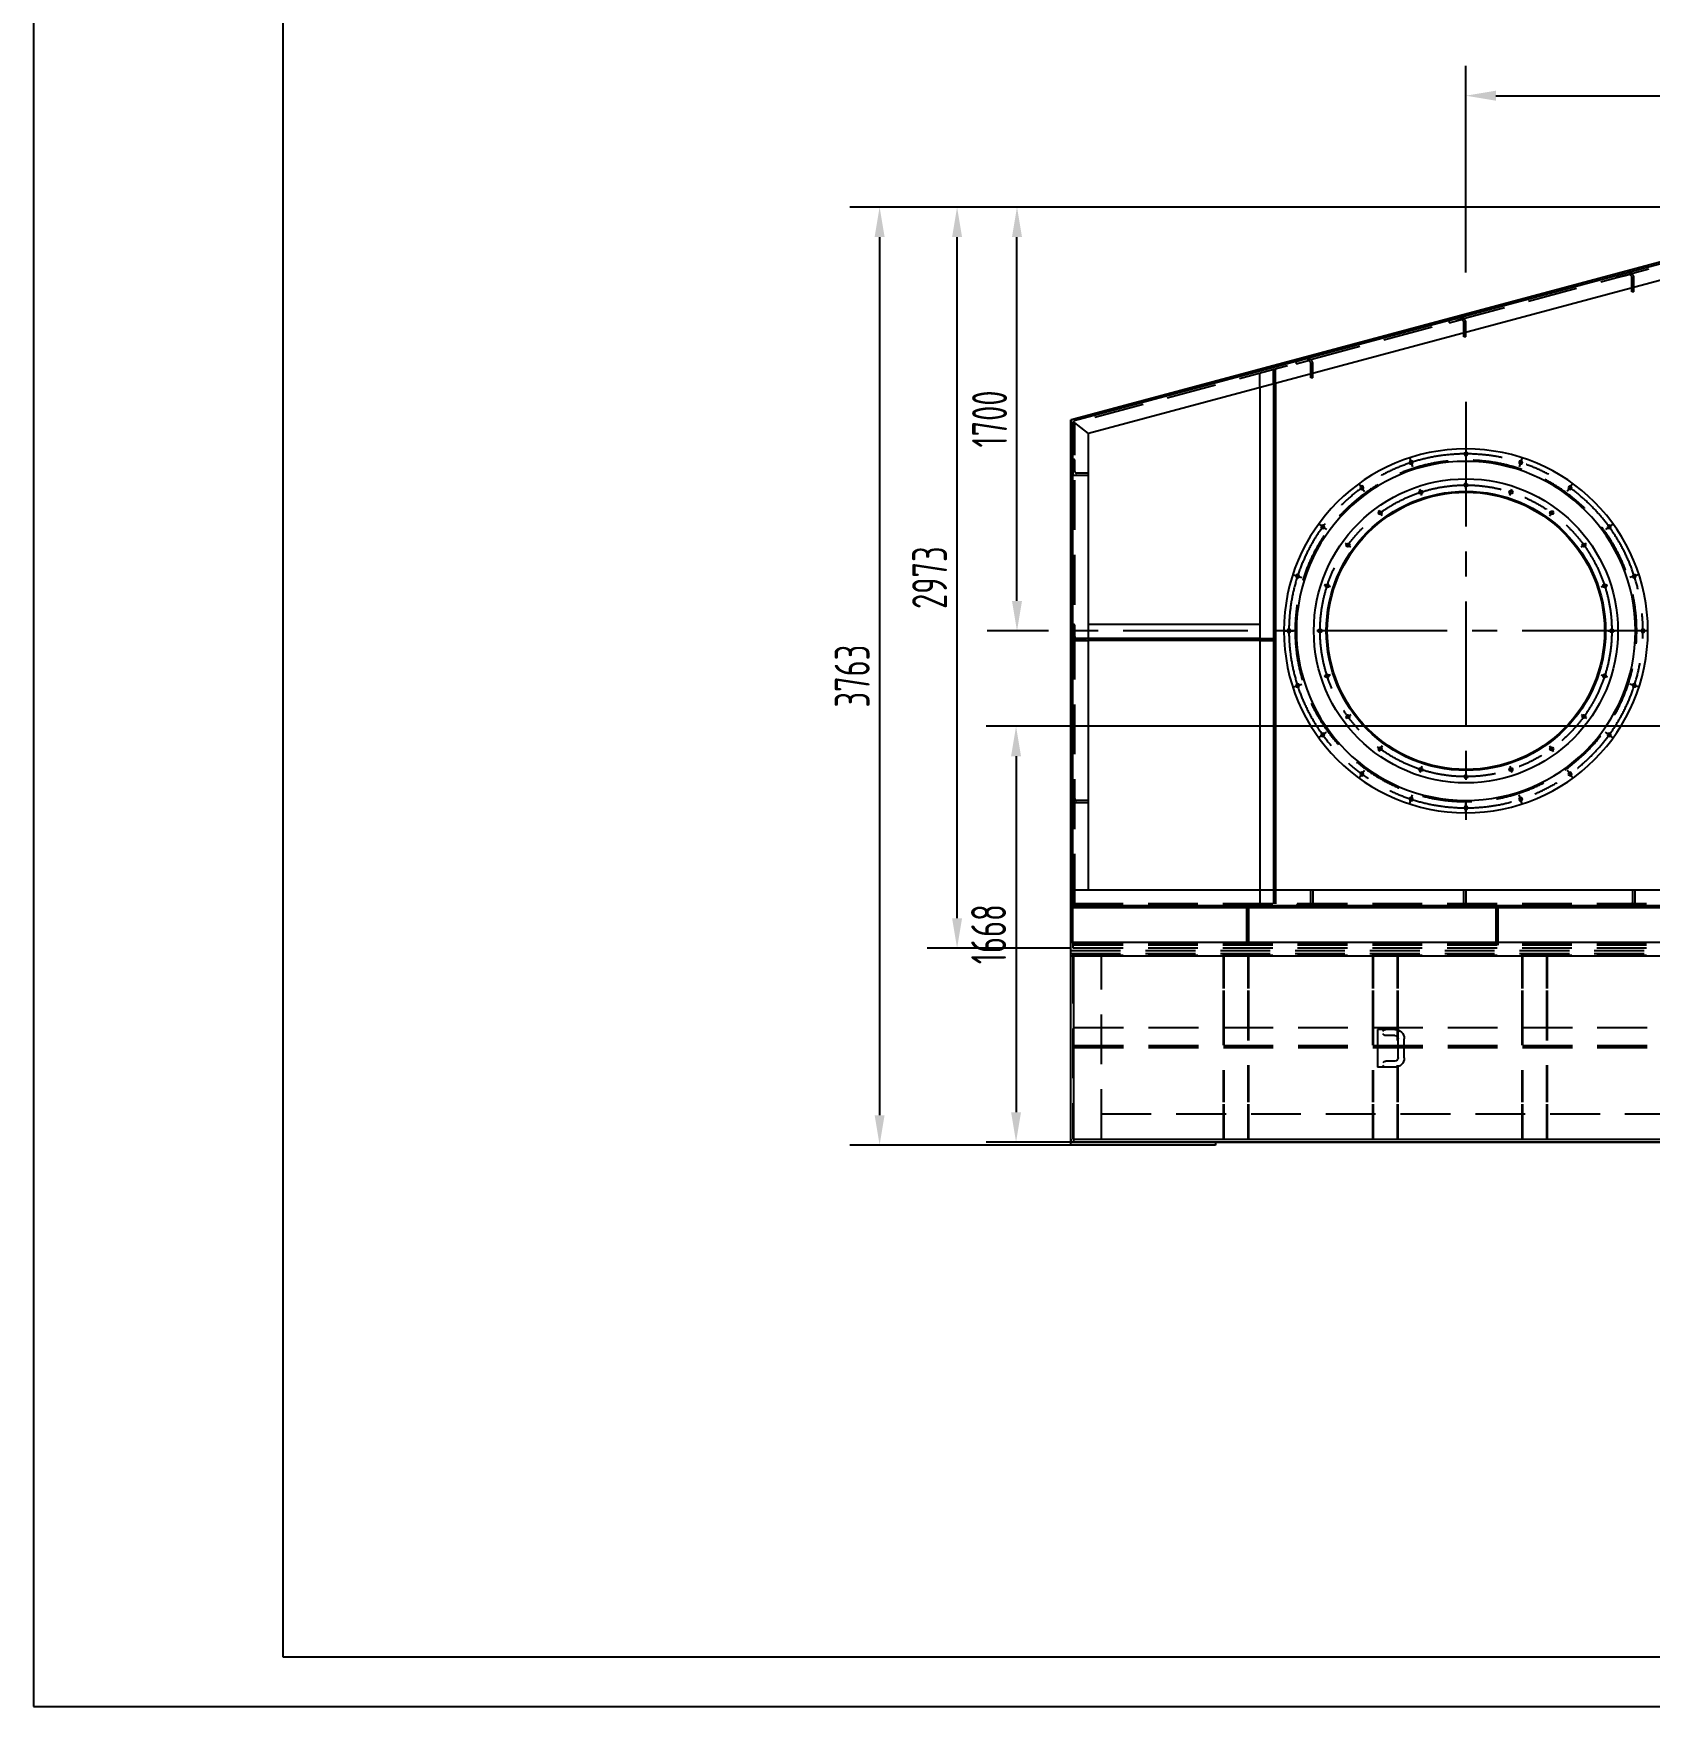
# Model space of a CAD drawing. Header units: millimetres. Extents: x 0 to 16800, y 0 to 11880.
# Drawn here: x 0 to 6482, y 0 to 6712 of the extents above; entities that cross this region are included whole.
import ezdxf

# ---------------------------------------------------------------- set-up
doc = ezdxf.new("R2010")
doc.units = ezdxf.units.MM
doc.header["$LTSCALE"] = 400
doc.header["$MEASUREMENT"] = 0
doc.linetypes.add('F', pattern=[0.75, 0.5, -0.25])
doc.linetypes.add('G', pattern=[2, 1.25, -0.25, 0.25, -0.25])
for name, color, linetype in [('01', 7, 'Continuous'), ('02', 1, 'Continuous'), ('04', 2, 'F'), ('05', 4, 'G'), ('08', 1, 'Continuous')]:
    doc.layers.add(name, color=color, linetype=linetype)
doc.styles.get("Standard").update_dxf_attribs({"font": 'isocp', "width": 0.707, "bigfont": 'intecad.shx'})
doc.dimstyles.new('INTE', dxfattribs={"dimscale": 40, "dimtxt": 3.5, "dimasz": 3, "dimexe": 3, "dimexo": 0, "dimgap": 1, "dimtad": 1, "dimdsep": 46, "dimtxsty": 'Standard', "dimcen": 0, "dimclrd": 1, "dimclre": 1, "dimclrt": 3, "dimaunit": 1, "dimadec": 1, "dimazin": 0, "dimtfac": 1, "dimtmove": 0, "dimatfit": 0, "dimfxl": 0, "dimarcsym": 0})

# ---------------------------------------------------------------- blocks, each defined once
blk = doc.blocks.new('rerwe')
at = {"layer": '01', "color": 7, "linetype": 'Continuous'}
for centre, radius in [((27128.5, -16829.9), 730), ((27128.5, -16829.9), 680), ((26909.1, -16154.6), 7), ((27128.5, -16119.9), 7), ((27347.9, -16154.6), 7), ((26711.2, -16255.5), 7), ((27545.8, -16255.5), 7), ((26554.1, -16412.5), 7), ((27702.9, -16412.5), 7), ((26453.3, -16610.5), 7), ((27803.8, -16610.5), 7), ((26418.5, -16829.9), 7), ((27838.5, -16829.9), 7), ((26453.3, -17049.3), 7), ((27803.8, -17049.3), 7), ((26554.1, -17247.2), 7), ((27702.9, -17247.2), 7), ((26711.2, -17404.3), 7), ((27545.8, -17404.3), 7), ((26909.1, -17505.1), 7), ((27347.9, -17505.1), 7), ((27128.5, -17539.9), 7)]:
    blk.add_circle(centre, radius, dxfattribs=at)
at = {"layer": '04', "color": 2, "linetype": 'F'}
blk.add_circle((27128.5, -16829.9), 685, dxfattribs=at)
at = {"layer": '05'}
for p, q in [((27128.5, -16099.2), (27128.5, -16138.3)), ((26902.7, -16135), (26914.8, -16172.2)), ((27354.3, -16135), (27342.2, -16172.2)), ((26699, -16238.8), (26722, -16270.4)), ((27558, -16238.8), (27535, -16270.4)), ((26537.4, -16400.4), (26569, -16423.4)), ((27719.6, -16400.4), (27688, -16423.4)), ((26433.6, -16604.1), (26470.8, -16616.2)), ((27823.4, -16604.1), (27786.2, -16616.2)), ((26397.9, -16829.9), (26437, -16829.9)), ((27859.2, -16829.9), (27820.1, -16829.9)), ((26433.6, -17055.7), (26470.8, -17043.6)), ((27823.4, -17055.7), (27786.2, -17043.6)), ((26537.4, -17259.3), (26569, -17236.4)), ((27719.6, -17259.3), (27688, -17236.4)), ((26699, -17421), (26722, -17389.4)), ((27558, -17421), (27535, -17389.4)), ((26902.7, -17524.8), (26914.8, -17487.6)), ((27354.3, -17524.8), (27342.2, -17487.6)), ((27128.5, -17560.5), (27128.5, -17521.4))]:
    blk.add_line(p, q, dxfattribs=at)
at = {"layer": '05', "color": 4, "linetype": 'G'}
blk.add_circle((27128.5, -16829.9), 710, dxfattribs=at)
blk = doc.blocks.new('*D128')
at = {"layer": '08', "color": 1, "lineweight": -2}
for p, q in [((7420.9, 6015.5), (3584.7, 6015.5)), ((3704.7, 3162.5), (3704.7, 5895.5)), ((4160.8, 3042.5), (3584.7, 3042.5))]:
    blk.add_line(p, q, dxfattribs=at)
at = {"layer": '08', "color": 1}
for points in [[(3684.7, 5895.5), (3724.7, 5895.5), (3704.7, 6015.5)], [(3684.7, 3162.5), (3724.7, 3162.5), (3704.7, 3042.5)]]:
    blk.add_solid(points, dxfattribs=at)
at = {"layer": 'DEFPOINTS', "color": 0}
for p in [(3704.7, 6015.5), (7420.9, 6015.5), (4160.8, 3042.5)]:
    blk.add_point(p, dxfattribs=at)
at = {"layer": '08', "color": 3, "insert": (3594.6, 4529), "char_height": 140, "attachment_point": 5, "rotation": 90}
blk.add_mtext('2973', dxfattribs=at)
blk = doc.blocks.new('*D129')
at = {"layer": '08', "color": 1, "lineweight": -2}
for p, q in [((4968.9, 6015.5), (3274, 6015.5)), ((3394, 5895.5), (3394, 2372.5)), ((4166.3, 2252.5), (3274, 2252.5))]:
    blk.add_line(p, q, dxfattribs=at)
at = {"layer": '08', "color": 1}
for points in [[(3374, 5895.5), (3414, 5895.5), (3394, 6015.5)], [(3374, 2372.5), (3414, 2372.5), (3394, 2252.5)]]:
    blk.add_solid(points, dxfattribs=at)
at = {"layer": 'DEFPOINTS', "color": 0}
for p in [(4968.9, 6015.5), (3394, 2252.5), (4166.3, 2252.5)]:
    blk.add_point(p, dxfattribs=at)
at = {"layer": '08', "color": 3, "insert": (3284, 4134), "char_height": 140, "attachment_point": 5, "rotation": 90}
blk.add_mtext('3763', dxfattribs=at)
blk = doc.blocks.new('*D130')
at = {"layer": '08', "color": 1, "lineweight": -2}
for p, q in [((6794.2, 6015.5), (3825.1, 6015.5)), ((3945.1, 4435.5), (3945.1, 5895.5)), ((4059.6, 4315.5), (3825.1, 4315.5))]:
    blk.add_line(p, q, dxfattribs=at)
at = {"layer": '08', "color": 1}
for points in [[(3925.1, 5895.5), (3965.1, 5895.5), (3945.1, 6015.5)], [(3925.1, 4435.5), (3965.1, 4435.5), (3945.1, 4315.5)]]:
    blk.add_solid(points, dxfattribs=at)
at = {"layer": 'DEFPOINTS', "color": 0}
for p in [(3945.1, 6015.5), (6794.2, 6015.5), (4059.6, 4315.5)]:
    blk.add_point(p, dxfattribs=at)
at = {"layer": '08', "color": 3, "insert": (3835.1, 5165.5), "char_height": 140, "attachment_point": 5, "rotation": 90}
blk.add_mtext('1700', dxfattribs=at)
blk = doc.blocks.new('*U78', base_point=(-2082.8, -1033.8))
at = {"layer": '01', "color": 7, "linetype": 'Continuous'}
for p, q in [((-2190.8, -995.8), (-2190.8, -919.8)), ((-2082.8, -881.8), (-2082.8, -1033.8))]:
    blk.add_line(p, q, dxfattribs=at)
at = {"layer": '01'}
for p, q in [((-2165.8, -995.8), (-2165.8, -919.8)), ((-2152.8, -881.8), (-2082.8, -881.8)), ((-2152.8, -906.8), (-2116.4, -906.8)), ((-2152.8, -1008.8), (-2116.4, -1008.8)), ((-2152.8, -1033.8), (-2082.8, -1033.8))]:
    blk.add_line(p, q, dxfattribs=at)
for centre, radius, start, end in [((-2152.8, -919.8), 38, 90, 180), ((-2152.8, -919.8), 13, 90, 180), ((-2116.4, -894.3), 12.5, 24.95023, 90), ((-2116.4, -894.3), 12.5, 270, 336.60793), ((-2152.8, -995.8), 38, 180, 270), ((-2152.8, -995.8), 13, 180, 270), ((-2116.4, -1021.3), 12.5, 33.33572, 90), ((-2116.4, -1021.3), 12.5, 270, 334.80435)]:
    blk.add_arc(centre, radius, start, end, dxfattribs=at)
blk = doc.blocks.new('w')
for p, q in [((50971.7, -5385.2), (50971.7, -4629.2)), ((50983.7, -5397.2), (50983.7, -4617.2))]:
    blk.add_line(p, q)
at = {"layer": '01'}
for p, q in [((50860.9, -5373.2), (46273.7, -5373.2)), ((50860.9, -5385.2), (46273.7, -5385.2)), ((50860.9, -5385.2), (46273.7, -5385.2)), ((50403.7, -5397.2), (50972.7, -5397.2)), ((50975.7, -5373.2), (50860.9, -5373.2)), ((50983.7, -5385.2), (50860.9, -5385.2)), ((50972.7, -5397.2), (50983.7, -5397.2)), ((50983.7, -5373.2), (50983.7, -5385.2))]:
    blk.add_line(p, q, dxfattribs=at)
at = {"layer": '01', "color": 7, "linetype": 'Continuous'}
blk.add_line((50403.7, -5385.2), (50403.7, -5397.2), dxfattribs=at)
blk.add_line((50403.7, -5385.2), (50403.7, -5397.2), dxfattribs=at)
at = {"layer": '04', "color": 2, "linetype": 'F'}
for p, q in [((50983.7, -4617.2), (46273.7, -4617.2)), ((50983.7, -4617.2), (46273.7, -4617.2)), ((50983.7, -4629.2), (46273.7, -4629.2)), ((49072.3, -4629.2), (49072.3, -4769.2)), ((49075.3, -4629.2), (49075.3, -4769.2)), ((49171.1, -4629.2), (49171.1, -4769.2)), ((49174.1, -4629.2), (49174.1, -4769.2)), ((49671.4, -4629.2), (49671.4, -4769.2)), ((49674.4, -4629.2), (49674.4, -4769.2)), ((49770.3, -4629.2), (49770.3, -4769.2)), ((49773.3, -4629.2), (49773.3, -4769.2)), ((50270.6, -4629.2), (50270.6, -4769.2)), ((50273.6, -4629.2), (50273.6, -4769.2)), ((50369.5, -4629.2), (50369.5, -4769.2)), ((50372.5, -4629.2), (50372.5, -4769.2)), ((50860.7, -5373.2), (50860.7, -4629.2)), ((49072.3, -4777.2), (49072.3, -5225.2)), ((49075.3, -4777.2), (49075.3, -5225.2)), ((49171.1, -4777.2), (49171.1, -4796.2)), ((49171.1, -4796.2), (49171.1, -5225.2)), ((49174.1, -4777.2), (49174.1, -4796.2)), ((49174.1, -4796.2), (49174.1, -5225.2)), ((49671.4, -4777.2), (49671.4, -5225.2)), ((49674.4, -4777.2), (49674.4, -5225.2)), ((49770.3, -4777.2), (49770.3, -4796.2)), ((49770.3, -4796.2), (49770.3, -5225.2)), ((49773.3, -4777.2), (49773.3, -4796.2)), ((49773.3, -4796.2), (49773.3, -5225.2)), ((50270.6, -4777.2), (50270.6, -5225.2)), ((50273.6, -4777.2), (50273.6, -5225.2)), ((50369.5, -4777.2), (50369.5, -4796.2)), ((50369.5, -4796.2), (50369.5, -5225.2)), ((50372.5, -4777.2), (50372.5, -4796.2)), ((50372.5, -4796.2), (50372.5, -5225.2)), ((50971.7, -4925.2), (41575.7, -4925.2)), ((50971.7, -4997.2), (41575.7, -4997.2)), ((50971.7, -5005.2), (41575.7, -5005.2)), ((49072.3, -5233.2), (49072.3, -5373.2)), ((49075.3, -5233.2), (49075.3, -5373.2)), ((49171.1, -5233.2), (49171.1, -5373.2)), ((49174.1, -5233.2), (49174.1, -5373.2)), ((49671.4, -5233.2), (49671.4, -5373.2)), ((49674.4, -5233.2), (49674.4, -5373.2)), ((49770.3, -5233.2), (49770.3, -5373.2)), ((49773.3, -5233.2), (49773.3, -5373.2)), ((50270.6, -5233.2), (50270.6, -5373.2)), ((50273.6, -5233.2), (50273.6, -5373.2)), ((50369.5, -5233.2), (50369.5, -5373.2)), ((50372.5, -5233.2), (50372.5, -5373.2)), ((50860.7, -5271.2), (46273.7, -5271.2))]:
    blk.add_line(p, q, dxfattribs=at)
at = {"layer": '04'}
blk.add_line((50975.7, -4629.2), (50975.7, -5373.2), dxfattribs=at)
at = {"layer": '02'}
blk.add_blockref('*U78', (49753.7, -5085.2), dxfattribs=at)
blk = doc.blocks.new('*D133')
at = {"layer": '08', "color": 1, "lineweight": -2}
for p, q in [((5745.8, 5753.6), (5745.8, 6582.6)), ((11995.8, 5653.1), (11995.8, 6582.6)), ((5865.8, 6462.6), (11875.8, 6462.6))]:
    blk.add_line(p, q, dxfattribs=at)
at = {"layer": '08', "color": 1}
for points in [[(5865.8, 6482.6), (5865.8, 6442.6), (5745.8, 6462.6)], [(11875.8, 6482.6), (11875.8, 6442.6), (11995.8, 6462.6)]]:
    blk.add_solid(points, dxfattribs=at)
at = {"layer": 'DEFPOINTS', "color": 0}
for p in [(11995.8, 6462.6), (5745.8, 5753.6), (11995.8, 5653.1)]:
    blk.add_point(p, dxfattribs=at)
at = {"layer": '08', "color": 3, "insert": (8870.8, 6572.7), "char_height": 140, "attachment_point": 5}
blk.add_mtext('6250', dxfattribs=at)
blk = doc.blocks.new('*U145')
at = {"layer": '01'}
for points in [[(25, 292), (25, 5)], [(25, 5), (415, 5)]]:
    blk.add_lwpolyline(points, dxfattribs=at)
at = {"layer": '02'}
for points in [[(0, 297), (0, 0)], [(0, 0), (420, 0)]]:
    blk.add_lwpolyline(points, dxfattribs=at)
blk = doc.blocks.new('*D146')
at = {"layer": '08', "color": 1, "lineweight": -2}
for p, q in [((8662.7, 3932.6), (3821.3, 3932.6)), ((3941.3, 3812.6), (3941.3, 2384.5)), ((8540.4, 2264.5), (3821.3, 2264.5))]:
    blk.add_line(p, q, dxfattribs=at)
at = {"layer": '08', "color": 1}
for points in [[(3921.3, 3812.6), (3961.3, 3812.6), (3941.3, 3932.6)], [(3921.3, 2384.5), (3961.3, 2384.5), (3941.3, 2264.5)]]:
    blk.add_solid(points, dxfattribs=at)
at = {"layer": 'DEFPOINTS', "color": 0}
for p in [(8662.7, 3932.6), (3941.3, 2264.5), (8540.4, 2264.5)]:
    blk.add_point(p, dxfattribs=at)
at = {"layer": '08', "color": 3, "insert": (3831.3, 3098.6), "char_height": 140, "attachment_point": 5, "rotation": 90}
blk.add_mtext('1668', dxfattribs=at)

msp = doc.modelspace()

# ---------------------------------------------------------------- hatches: boundary and pattern name
at = {"layer": '02'}
h = msp.add_hatch(dxfattribs=at)
h.set_pattern_fill('LINE', color=256, scale=10, angle=60, style=0)
h.set_pattern_definition([(120, (35074.302, 6843.198), (27.496307, 15.875), [])])
h.paths.add_polyline_path([(4160.786, 5149.972, -0.33921773), (4172.631, 5165.424), (6575.382, 5808.945), (6577.451, 5801.217), (4174.962, 5157.766, 0.34820705), (4168.786, 5149.966), (4168.786, 3204.544), (4160.786, 3204.544)])
h = msp.add_hatch(dxfattribs=at)
h.set_pattern_fill('LINE', color=256, scale=5, angle=135, style=0)
h.set_pattern_definition([(45, (35074.302, 6843.198), (11.22532, -11.22532), [])])
h.paths.add_polyline_path([(4235.786, 3212.544), (8870.786, 3212.544), (8870.786, 3204.544), (4235.786, 3204.544)])
h.paths.add_polyline_path([(4168.786, 3212.544), (4235.786, 3212.544), (4235.786, 3204.544), (4168.786, 3204.544)])

# ---------------------------------------------------------------- linework, layer by layer
msp.add_line((7356.116, 5944.544), (4231.786, 5107.764))
at = {"layer": '01', "color": 7, "linetype": 'Continuous'}
for p, q in [((7346.773, 6015.544), (4172.631, 5165.424)), ((7346.773, 6007.262), (4174.485, 5157.638)), ((6419.786, 5675.962), (6411.786, 5675.962)), ((5745.786, 5495.162), (5737.786, 5495.162)), ((4973.786, 5306.492), (4973.786, 3275.544)), ((4981.786, 5308.635), (4981.786, 3275.544)), ((4981.786, 5308.635), (4981.786, 3540.544)), ((5131.786, 5330.716), (5123.786, 5330.716)), ((4160.786, 3032.544), (4160.786, 5149.972)), ((4168.786, 3064.826), (4168.786, 5149.972)), ((4231.786, 5107.764), (4170.439, 5154.843)), ((4231.786, 3275.544), (4231.786, 5107.764)), ((4918.786, 4340.544), (4231.786, 4340.544)), ((4918.786, 4285.544), (4231.786, 4285.544)), ((4918.786, 4277.544), (4231.786, 4277.544)), ((4918.786, 4285.544), (4973.786, 4285.544)), ((4918.786, 4277.544), (4973.786, 4277.544)), ((8870.786, 3064.826), (4160.786, 3064.826))]:
    msp.add_line(p, q, dxfattribs=at)
at = {"layer": '01'}
for p, q in [((6419.786, 5675.962), (6419.786, 5732.719)), ((6411.786, 5675.962), (6411.786, 5691.627)), ((6419.786, 5675.962), (6419.786, 5693.77)), ((5737.786, 5495.162), (5737.786, 5511.112)), ((5745.786, 5495.162), (5745.786, 5513.254)), ((5745.786, 5495.162), (5745.786, 5513.254)), ((5123.786, 5330.716), (5123.786, 5346.666)), ((5131.786, 5330.716), (5131.786, 5348.809)), ((5131.786, 5330.716), (5131.786, 5348.809)), ((4918.786, 5291.762), (4918.786, 3275.544)), ((8870.786, 3275.544), (4168.786, 3275.544)), ((8870.786, 3212.544), (4168.786, 3212.544)), ((8870.786, 3204.544), (4168.786, 3204.544)), ((8870.786, 3010.826), (4160.786, 3010.826)), ((13458.014, 2264.544), (4160.786, 2264.544)), ((4283.557, 2264.544), (8870.786, 2264.544)), ((4283.557, 2264.544), (8870.786, 2264.544))]:
    msp.add_line(p, q, dxfattribs=at)
at = {"layer": '01', "color": 7, "linetype": 'Continuous'}
for centre, radius in [((5745.786, 4315.544), 610), ((5745.786, 4900.544), 7), ((5745.786, 4315.544), 560), ((5745.786, 4315.544), 556), ((5565.011, 4871.912), 7), ((5926.561, 4871.912), 7), ((5401.931, 4788.819), 7), ((6089.64, 4788.819), 7), ((5272.511, 4659.399), 7), ((6219.061, 4659.399), 7), ((5189.418, 4496.319), 7), ((6302.154, 4496.319), 7), ((5160.786, 4315.544), 7), ((6330.786, 4315.544), 7), ((5189.418, 4134.769), 7), ((6302.154, 4134.769), 7), ((5272.511, 3971.69), 7), ((6219.061, 3971.69), 7), ((5401.931, 3842.269), 7), ((6089.64, 3842.269), 7), ((5565.011, 3759.176), 7), ((5926.561, 3759.176), 7), ((5745.786, 3730.544), 7)]:
    msp.add_circle(centre, radius, dxfattribs=at)
for centre, radius, start, end in [((4176.786, 5149.972), 16, 104.9952462, 180), ((4176.795, 5149.969), 8.009, 106.75856, 179.9777206)]:
    msp.add_arc(centre, radius, start, end, dxfattribs=at)
at = {"layer": '02', "color": 1, "linetype": 'Continuous'}
msp.add_line((4172.631, 5165.424), (4160.786, 5162.251), dxfattribs=at)
at = {"layer": '02'}
for p, q in [((4160.786, 5149.972), (4160.786, 5162.251)), ((4168.786, 3204.544), (4160.786, 3204.544))]:
    msp.add_line(p, q, dxfattribs=at)
at = {"layer": '04', "color": 2, "linetype": 'F'}
for p, q in [((7348.842, 5999.535), (4176.555, 5149.911)), ((6394.608, 5752.037), (6350.934, 5740.33)), ((6350.934, 5740.33), (6353.005, 5732.603)), ((6353.005, 5732.603), (6396.679, 5744.31)), ((6411.786, 5691.627), (6411.786, 5732.719)), ((6419.786, 5693.77), (6419.786, 5732.719)), ((6436.65, 5771.588), (6438.721, 5763.861)), ((5720.608, 5571.237), (5676.934, 5559.531)), ((5676.934, 5559.531), (5679.005, 5551.803)), ((5679.005, 5551.803), (5722.679, 5563.51)), ((5737.786, 5511.112), (5737.786, 5551.919)), ((5745.786, 5513.254), (5745.786, 5551.919)), ((5745.786, 5513.254), (5745.786, 5551.919)), ((5106.608, 5406.791), (5062.934, 5395.085)), ((5062.934, 5395.085), (5065.005, 5387.358)), ((5065.005, 5387.358), (5108.679, 5399.064)), ((5123.786, 5346.666), (5123.786, 5387.473)), ((5131.786, 5348.809), (5131.786, 5387.473)), ((5131.786, 5348.809), (5131.786, 5387.473)), ((4176.786, 3220.544), (4176.786, 5149.972)), ((4168.786, 5003.544), (4168.786, 4940.544)), ((4174.146, 5003.544), (4168.786, 5003.544)), ((4176.786, 4955.544), (4176.786, 5000.916)), ((4168.786, 4940.544), (4231.786, 4940.544)), ((4229.146, 4948.544), (4183.771, 4948.544)), ((4231.786, 4940.544), (4231.786, 4945.904)), ((4168.786, 4340.544), (4168.786, 4277.544)), ((4174.146, 4340.544), (4168.786, 4340.544)), ((4176.786, 4292.544), (4176.786, 4337.916)), ((4168.786, 4277.544), (4231.786, 4277.544)), ((4229.146, 4285.544), (4183.771, 4285.544)), ((4231.786, 4277.544), (4231.786, 4282.904)), ((4168.786, 3690.544), (4168.786, 3627.544)), ((4174.146, 3690.544), (4168.786, 3690.544)), ((4168.786, 3627.544), (4231.786, 3627.544)), ((4176.786, 3642.544), (4176.786, 3687.916)), ((4229.146, 3635.544), (4183.771, 3635.544)), ((4231.786, 3627.544), (4231.786, 3632.904)), ((5123.786, 3227.544), (5123.786, 3272.916)), ((5131.786, 3275.544), (5131.786, 3212.544)), ((5737.786, 3227.544), (5737.786, 3272.916)), ((5737.786, 3227.544), (5737.786, 3272.916)), ((5745.786, 3275.544), (5740.426, 3275.544)), ((5745.786, 3275.544), (5740.426, 3275.544)), ((5745.786, 3275.544), (5745.786, 3212.544)), ((5745.786, 3275.544), (5745.786, 3212.544)), ((6414.786, 3227.544), (6414.786, 3272.916)), ((6414.786, 3227.544), (6414.786, 3272.916)), ((6422.786, 3275.544), (6417.426, 3275.544)), ((6422.786, 3275.544), (6417.426, 3275.544)), ((6422.786, 3275.544), (6422.786, 3212.544)), ((6422.786, 3275.544), (6422.786, 3212.544)), ((8870.786, 3220.544), (4168.786, 3220.544)), ((4866.786, 3064.826), (4866.786, 3204.544)), ((4874.786, 3064.826), (4874.786, 3204.544)), ((5068.786, 3212.544), (5068.786, 3217.904)), ((5131.786, 3212.544), (5068.786, 3212.544)), ((5071.426, 3220.544), (5116.801, 3220.544)), ((5682.786, 3212.544), (5682.786, 3217.904)), ((5682.786, 3212.544), (5682.786, 3217.904)), ((5745.786, 3212.544), (5682.786, 3212.544)), ((5745.786, 3212.544), (5682.786, 3212.544)), ((5685.426, 3220.544), (5730.801, 3220.544)), ((5685.426, 3220.544), (5730.801, 3220.544)), ((5866.786, 3064.826), (5866.786, 3204.544)), ((5874.786, 3064.826), (5874.786, 3204.544)), ((6359.786, 3212.544), (6359.786, 3217.904)), ((6359.786, 3212.544), (6359.786, 3217.904)), ((6422.786, 3212.544), (6359.786, 3212.544)), ((6422.786, 3212.544), (6359.786, 3212.544)), ((6362.426, 3220.544), (6407.801, 3220.544)), ((6362.426, 3220.544), (6407.801, 3220.544)), ((8870.786, 3062.826), (4160.786, 3062.826)), ((8870.786, 3054.544), (4160.786, 3054.544)), ((8870.786, 3042.544), (4160.786, 3042.544)), ((4866.786, 3054.544), (4866.786, 3064.826)), ((4874.786, 3054.544), (4874.786, 3064.826)), ((5866.786, 3054.544), (5866.786, 3064.826)), ((5874.786, 3054.544), (5874.786, 3064.826)), ((8870.786, 3012.826), (4160.786, 3012.826))]:
    msp.add_line(p, q, dxfattribs=at)
at = {"layer": '04'}
for p, q in [((4918.786, 5291.762), (4918.786, 5348.7)), ((4973.786, 5306.492), (4973.786, 5363.431)), ((4981.786, 5308.635), (4981.786, 5365.573)), ((4223.786, 4285.544), (4168.786, 4285.544)), ((4223.786, 4277.544), (4168.786, 4277.544)), ((4918.786, 3275.544), (4918.786, 3220.544)), ((4973.786, 3275.544), (4973.786, 3220.544)), ((4981.786, 3275.544), (4981.786, 3220.544)), ((4168.786, 3064.826), (4168.786, 3042.544))]:
    msp.add_line(p, q, dxfattribs=at)
at = {"layer": '04', "color": 2, "linetype": 'F'}
for centre, radius, start, end in [((6399.786, 5732.719), 20, 0, 105.0052598), ((6399.786, 5732.719), 12, 0, 105.0052598), ((5725.786, 5551.919), 20, 0, 105.0052598), ((5725.786, 5551.919), 12, 0, 105.0052598), ((5111.786, 5387.473), 20, 0, 105.0052598), ((5111.786, 5387.473), 12, 0, 105.0052598), ((4174.146, 5000.904), 2.64, 0.2621288, 90), ((4174.146, 5000.904), 2.64, 0.2621288, 90), ((4183.786, 4955.544), 7, 180, 269.8782228), ((4229.146, 4945.904), 2.64, 0, 90), ((4174.146, 4337.904), 2.64, 0.2621288, 90), ((4174.146, 4337.904), 2.64, 0.2621288, 90), ((4183.786, 4292.544), 7, 180, 269.8782228), ((4229.146, 4282.904), 2.64, 0, 90), ((4174.146, 3687.904), 2.64, 0.2621288, 90), ((4174.146, 3687.904), 2.64, 0.2621288, 90), ((4183.786, 3642.544), 7, 180, 269.8782228), ((4229.146, 3632.904), 2.64, 0, 90), ((5116.786, 3227.544), 7, 270.1217772, 0), ((5126.426, 3272.904), 2.64, 90, 179.7378712), ((5126.426, 3272.904), 2.64, 90, 179.7378712), ((5730.786, 3227.544), 7, 270.1217772, 0), ((5730.786, 3227.544), 7, 270.1217772, 0), ((5740.426, 3272.904), 2.64, 90, 179.7378712), ((5740.426, 3272.904), 2.64, 90, 179.7378712), ((6407.786, 3227.544), 7, 270.1217772, 0), ((6407.786, 3227.544), 7, 270.1217772, 0), ((6417.426, 3272.904), 2.64, 90, 179.7378712), ((6417.426, 3272.904), 2.64, 90, 179.7378712), ((5071.426, 3217.904), 2.64, 90, 180), ((5685.426, 3217.904), 2.64, 90, 180), ((5685.426, 3217.904), 2.64, 90, 180), ((6362.426, 3217.904), 2.64, 90, 180), ((6362.426, 3217.904), 2.64, 90, 180)]:
    msp.add_arc(centre, radius, start, end, dxfattribs=at)
at = {"layer": '05'}
for p, q in [((5745.786, 5233.955), (5745.786, 3557.029)), ((5745.786, 4886.441), (5745.786, 4913.154)), ((5569.369, 4858.5), (5561.114, 4883.905)), ((5922.203, 4858.5), (5930.457, 4883.905)), ((5410.221, 4777.41), (5394.52, 4799.021)), ((6081.351, 4777.41), (6097.052, 4799.021)), ((5283.92, 4651.109), (5262.309, 4666.81)), ((6207.651, 4651.109), (6229.262, 4666.81)), ((5202.83, 4491.961), (5177.425, 4500.216)), ((6288.741, 4491.961), (6314.146, 4500.216)), ((8870.786, 4315.544), (4059.624, 4315.544)), ((5174.889, 4315.544), (5148.176, 4315.544)), ((6316.683, 4315.544), (6343.395, 4315.544)), ((5202.83, 4139.127), (5177.425, 4130.873)), ((6288.741, 4139.127), (6314.146, 4130.873)), ((5283.92, 3979.979), (5262.309, 3964.278)), ((6207.651, 3979.979), (6229.262, 3964.278)), ((5410.221, 3853.679), (5394.52, 3832.068)), ((6081.351, 3853.679), (6097.052, 3832.068)), ((5569.369, 3772.589), (5561.114, 3747.184)), ((5922.203, 3772.589), (5930.457, 3747.184)), ((5745.786, 3744.647), (5745.786, 3717.935))]:
    msp.add_line(p, q, dxfattribs=at)
msp.add_circle((5745.786, 4315.544), 585, dxfattribs=at)

# ---------------------------------------------------------------- block references
at = {"layer": '01', "color": 7, "linetype": 'Continuous', "xscale": -1}
msp.add_blockref('rerwe', (32874.302, 21145.412), dxfattribs=at)
at = {"layer": '01', "xscale": -1}
msp.add_blockref('w', (55144.447, 7649.744), dxfattribs=at)
at = {"layer": '04', "xscale": 40, "yscale": 40, "zscale": 40}
msp.add_blockref('*U145', (0, 0), dxfattribs=at)

# ---------------------------------------------------------------- dimensions: what is measured, and where the dimension line sits
at = {"layer": '08'}
dim = msp.add_linear_dim(base=(11995.786, 6462.642), p1=(5745.786, 5753.589), p2=(11995.786, 5653.119), dimstyle='INTE', dxfattribs=at)
dim.commit()
dim.dimension.update_dxf_attribs({"geometry": '*D133', "text_midpoint": (8870.786, 6462.642), "dimtype": 160})
for base, p1, p2, picture, middle in [((3394.036, 2252.544), (4968.857, 6015.544), (4166.286, 2252.544), '*D129', (3284.036, 4134.044)), ((3704.652, 6015.544), (4160.786, 3042.544), (7420.926, 6015.544), '*D128', (3594.638, 4529.044)), ((3945.064, 6015.544), (4059.624, 4315.544), (6794.17, 6015.544), '*D130', (3835.064, 5165.544))]:
    dim = msp.add_linear_dim(base=base, p1=p1, p2=p2, angle=90, dimstyle='INTE', dxfattribs=at)
    dim.commit()
    dim.dimension.update_dxf_attribs({"geometry": picture, "text_midpoint": middle})
dim = msp.add_linear_dim(base=(3941.278, 2264.544), p1=(8662.672, 3932.613), p2=(8540.437, 2264.544), angle=90, dimstyle='INTE', override={"dimgap": 1, "dimdec": 0, "dimzin": 8, "dimpost": '<>', "dimtol": 0, "dimlim": 0, "dimtp": 0, "dimtm": 0, "dimtfac": 0.7}, dxfattribs=at)
dim.commit()
dim.dimension.update_dxf_attribs({"geometry": '*D146', "text_midpoint": (3831.278, 3098.579)})

doc.saveas('drawing.dxf')
